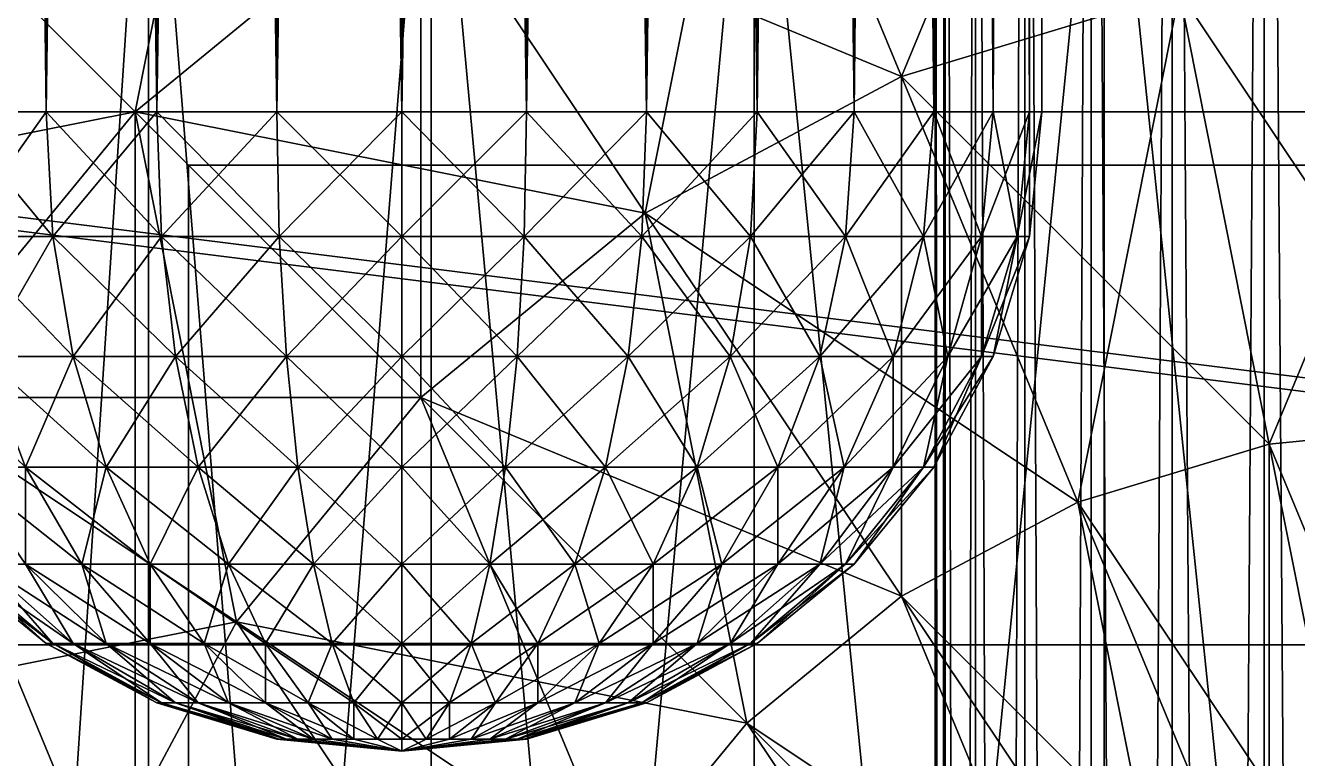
# Model space of a CAD drawing. Header units: millimetres. Extents: x -510 to 550, y -577 to 577.
# Drawn here: x -7.06 to 16.8, y 402.86 to 416.62 of the extents above; entities that cross this region are included whole.
import ezdxf

# ---------------------------------------------------------------- set-up
doc = ezdxf.new("R2010")
doc.units = ezdxf.units.MM
for name, color, linetype, true_color in [('arm_base_visual_0', 7, 'Continuous', 0xd6dee3), ('grasp_left_pad', 7, 'Continuous', 0x5c6b75), ('link1_visual_0', 7, 'Continuous', 0xd6dee3), ('link1_visual_1', 7, 'Continuous', 0xd6dee3), ('main_case_cover', 7, 'Continuous', 0xd6dee3), ('main_case_floor_front', 7, 'Continuous', 0xd6dee3), ('main_case_pedestal', 7, 'Continuous', 0xd6dee3), ('reference_link1_joint_cover', 7, 'Continuous', 0xd6dee3), ('structure_left_middle_axle', 7, 'Continuous', 0x5c6b75), ('structure_main_rail_bracket', 7, 'Continuous', 0x5c6b75)]:
    doc.layers.add(name, color=color, linetype=linetype, true_color=true_color)

msp = doc.modelspace()

# ---------------------------------------------------------------- linework, layer by layer
at = {"layer": 'arm_base_visual_0', "true_color": 0xd6dee3}
for points in [[(-14, 356, 180), (54, 424, 180), (54, 356, 180)], [(-14, 356, 180), (-14, 424, 180), (54, 424, 180)], [(-14, 356, 220), (54, 356, 220), (54, 424, 220)], [(-14, 356, 220), (54, 424, 220), (-14, 424, 220)]]:
    msp.add_3dface(points, dxfattribs=at)
at = {"layer": 'grasp_left_pad', "true_color": 0x5c6b75}
for points in [[(54.895, 405, 395.536), (-25.036, 405, 398.862), (-25.036, 415, 398.862)], [(54.895, 405, 395.536), (-25.036, 415, 398.862), (54.895, 415, 395.536)], [(-22.957, 415, 448.819), (54.895, 415, 395.536), (-25.036, 415, 398.862)], [(56.974, 405, 445.493), (-22.957, 415, 448.819), (-22.957, 405, 448.819)], [(56.974, 405, 445.493), (56.974, 415, 445.493), (-22.957, 415, 448.819)], [(-22.957, 415, 448.819), (56.974, 415, 445.493), (54.895, 415, 395.536)], [(56.974, 405, 445.493), (-22.957, 405, 448.819), (-25.036, 405, 398.862)], [(56.974, 405, 445.493), (-25.036, 405, 398.862), (54.895, 405, 395.536)]]:
    msp.add_3dface(points, dxfattribs=at)
at = {"layer": 'link1_visual_0', "true_color": 0xd6dee3}
for points in [[(-4, 366, 220), (44, 414, 220), (44, 366, 220)], [(-4, 366, 220), (-4, 414, 220), (44, 414, 220)], [(-4, 366, 340), (44, 366, 340), (44, 414, 340)], [(-4, 366, 340), (44, 414, 340), (-4, 414, 340)], [(44, 414, 220), (-4, 414, 220), (-4, 414, 340)], [(44, 414, 220), (-4, 414, 340), (44, 414, 340)], [(-4, 414, 220), (-4, 366, 220), (-4, 366, 340)], [(-4, 414, 220), (-4, 366, 340), (-4, 414, 340)]]:
    msp.add_3dface(points, dxfattribs=at)
at = {"layer": 'link1_visual_1', "true_color": 0xd6dee3}
for points in [[(13.103, 424.676, 375.355), (6.47, 422.664, 375.355), (9.37, 415.664, 381.573)], [(13.103, 424.676, 375.355), (9.37, 415.664, 381.573), (14.581, 417.245, 381.573)], [(-3.097, 424.567, 367.779), (-9.397, 419.397, 367.779), (-5, 415, 375.355)], [(-3.097, 424.567, 367.779), (-5, 415, 375.355), (0.358, 419.397, 375.355)], [(9.37, 415.664, 298.427), (0.358, 419.397, 304.645), (6.47, 422.664, 304.645)], [(6.47, 422.664, 375.355), (0.358, 419.397, 375.355), (4.567, 413.097, 381.573)], [(6.47, 422.664, 375.355), (4.567, 413.097, 381.573), (9.37, 415.664, 381.573)], [(14.581, 417.245, 298.427), (9.37, 415.664, 298.427), (6.47, 422.664, 304.645)], [(-5, 415, 304.645), (-14.567, 413.097, 312.221), (-9.397, 419.397, 312.221)], [(0.358, 419.397, 304.645), (-5, 415, 304.645), (-9.397, 419.397, 312.221)], [(-9.397, 419.397, 367.779), (-9.397, 409.642, 375.355), (-5, 415, 375.355)], [(4.567, 413.097, 298.427), (-5, 415, 304.645), (0.358, 419.397, 304.645)], [(0.358, 419.397, 375.355), (-5, 415, 375.355), (0.358, 409.642, 381.573)], [(9.37, 415.664, 298.427), (4.567, 413.097, 298.427), (0.358, 419.397, 304.645)], [(0.358, 419.397, 375.355), (0.358, 409.642, 381.573), (4.567, 413.097, 381.573)], [(20, 409.134, 293.806), (14.581, 417.245, 298.427), (20, 417.779, 298.427)], [(20, 417.779, 381.573), (14.581, 417.245, 381.573), (16.267, 408.767, 386.194)], [(20, 417.779, 381.573), (16.267, 408.767, 386.194), (20, 409.134, 386.194)], [(16.267, 408.767, 293.806), (9.37, 415.664, 298.427), (14.581, 417.245, 298.427)], [(14.581, 417.245, 381.573), (9.37, 415.664, 381.573), (12.678, 407.678, 386.194)], [(14.581, 417.245, 381.573), (12.678, 407.678, 386.194), (16.267, 408.767, 386.194)], [(20, 409.134, 293.806), (16.267, 408.767, 293.806), (14.581, 417.245, 298.427)], [(12.678, 407.678, 293.806), (4.567, 413.097, 298.427), (9.37, 415.664, 298.427)], [(9.37, 415.664, 381.573), (4.567, 413.097, 381.573), (9.37, 405.909, 386.194)], [(16.267, 408.767, 293.806), (12.678, 407.678, 293.806), (9.37, 415.664, 298.427)], [(9.37, 415.664, 381.573), (9.37, 405.909, 386.194), (12.678, 407.678, 386.194)], [(-5, 415, 304.645), (-9.397, 409.642, 304.645), (-14.567, 413.097, 312.221)], [(0.358, 409.642, 298.427), (-9.397, 409.642, 304.645), (-5, 415, 304.645)], [(-5, 415, 375.355), (-9.397, 409.642, 375.355), (-3.097, 405.433, 381.573)], [(4.567, 413.097, 298.427), (0.358, 409.642, 298.427), (-5, 415, 304.645)], [(-5, 415, 375.355), (-3.097, 405.433, 381.573), (0.358, 409.642, 381.573)], [(9.37, 405.909, 293.806), (0.358, 409.642, 298.427), (4.567, 413.097, 298.427)], [(4.567, 413.097, 381.573), (0.358, 409.642, 381.573), (6.47, 403.53, 386.194)], [(12.678, 407.678, 293.806), (9.37, 405.909, 293.806), (4.567, 413.097, 298.427)], [(4.567, 413.097, 381.573), (6.47, 403.53, 386.194), (9.37, 405.909, 386.194)], [(-3.097, 405.433, 298.427), (-12.664, 403.53, 304.645), (-9.397, 409.642, 304.645)], [(-9.397, 409.642, 375.355), (-12.664, 403.53, 375.355), (-5.664, 400.63, 381.573)], [(0.358, 409.642, 298.427), (-3.097, 405.433, 298.427), (-9.397, 409.642, 304.645)], [(-9.397, 409.642, 375.355), (-5.664, 400.63, 381.573), (-3.097, 405.433, 381.573)], [(6.47, 403.53, 293.806), (-3.097, 405.433, 298.427), (0.358, 409.642, 298.427)], [(0.358, 409.642, 381.573), (-3.097, 405.433, 381.573), (4.091, 400.63, 386.194)], [(9.37, 405.909, 293.806), (6.47, 403.53, 293.806), (0.358, 409.642, 298.427)], [(0.358, 409.642, 381.573), (4.091, 400.63, 386.194), (6.47, 403.53, 386.194)], [(20, 399.755, 290.961), (16.267, 408.767, 293.806), (20, 409.134, 293.806)], [(20, 409.134, 386.194), (16.267, 408.767, 386.194), (18.097, 399.567, 389.039)], [(18.097, 399.567, 290.961), (12.678, 407.678, 293.806), (16.267, 408.767, 293.806)], [(16.267, 408.767, 386.194), (12.678, 407.678, 386.194), (16.267, 399.012, 389.039)], [(20, 399.755, 290.961), (18.097, 399.567, 290.961), (16.267, 408.767, 293.806)], [(16.267, 408.767, 386.194), (16.267, 399.012, 389.039), (18.097, 399.567, 389.039)], [(16.267, 399.012, 290.961), (9.37, 405.909, 293.806), (12.678, 407.678, 293.806)], [(12.678, 407.678, 386.194), (9.37, 405.909, 386.194), (14.581, 398.111, 389.039)], [(18.097, 399.567, 290.961), (16.267, 399.012, 290.961), (12.678, 407.678, 293.806)], [(12.678, 407.678, 386.194), (14.581, 398.111, 389.039), (16.267, 399.012, 389.039)], [(14.581, 398.111, 290.961), (6.47, 403.53, 293.806), (9.37, 405.909, 293.806)], [(9.37, 405.909, 386.194), (6.47, 403.53, 386.194), (13.103, 396.897, 389.039)], [(16.267, 399.012, 290.961), (14.581, 398.111, 290.961), (9.37, 405.909, 293.806)], [(9.37, 405.909, 386.194), (13.103, 396.897, 389.039), (14.581, 398.111, 389.039)], [(-3.097, 405.433, 298.427), (-5.664, 400.63, 298.427), (-12.664, 403.53, 304.645)], [(4.091, 400.63, 293.806), (-5.664, 400.63, 298.427), (-3.097, 405.433, 298.427)], [(-3.097, 405.433, 381.573), (-5.664, 400.63, 381.573), (2.322, 397.322, 386.194)], [(6.47, 403.53, 293.806), (4.091, 400.63, 293.806), (-3.097, 405.433, 298.427)], [(-3.097, 405.433, 381.573), (2.322, 397.322, 386.194), (4.091, 400.63, 386.194)], [(-5.664, 400.63, 298.427), (-14.676, 396.897, 304.645), (-12.664, 403.53, 304.645)], [(-12.664, 403.53, 375.355), (-7.245, 395.419, 381.573), (-5.664, 400.63, 381.573)], [(13.103, 396.897, 290.961), (4.091, 400.63, 293.806), (6.47, 403.53, 293.806)], [(6.47, 403.53, 386.194), (4.091, 400.63, 386.194), (11.889, 395.419, 389.039)], [(14.581, 398.111, 290.961), (13.103, 396.897, 290.961), (6.47, 403.53, 293.806)], [(6.47, 403.53, 386.194), (11.889, 395.419, 389.039), (13.103, 396.897, 389.039)]]:
    msp.add_3dface(points, dxfattribs=at)
at = {"layer": 'main_case_cover', "true_color": 0xd6dee3}
for points in [[(-46, 327, 460), (326, 453, 460), (326, 327, 460)], [(-46, 327, 460), (-46, 453, 460), (326, 453, 460)], [(-46, 327, 466), (326, 327, 466), (326, 453, 466)], [(-46, 327, 466), (326, 453, 466), (-46, 453, 466)]]:
    msp.add_3dface(points, dxfattribs=at)
at = {"layer": 'main_case_floor_front', "true_color": 0xd6dee3}
for points in [[(-40, 327, 114), (320, 447, 114), (320, 327, 114)], [(-40, 327, 114), (-40, 447, 114), (320, 447, 114)], [(-40, 327, 120), (320, 327, 120), (320, 447, 120)], [(-40, 327, 120), (320, 447, 120), (-40, 447, 120)]]:
    msp.add_3dface(points, dxfattribs=at)
at = {"layer": 'main_case_pedestal', "true_color": 0xd6dee3}
for points in [[(-5, 365, 80), (45, 415, 80), (45, 365, 80)], [(-5, 365, 80), (-5, 415, 80), (45, 415, 80)], [(-5, 365, 180), (45, 365, 180), (45, 415, 180)], [(-5, 365, 180), (45, 415, 180), (-5, 415, 180)], [(45, 415, 80), (-5, 415, 80), (-5, 415, 180)], [(45, 415, 80), (-5, 415, 180), (45, 415, 180)], [(-5, 415, 80), (-5, 365, 80), (-5, 365, 180)], [(-5, 415, 80), (-5, 365, 180), (-5, 415, 180)]]:
    msp.add_3dface(points, dxfattribs=at)
at = {"layer": 'reference_link1_joint_cover', "true_color": 0xd6dee3}
for points in [[(-4.749, 423, 364.749), (-9.101, 423, 359.445), (-9.101, 357, 359.445)], [(-4.749, 423, 364.749), (-9.101, 357, 359.445), (-4.749, 357, 364.749)], [(-9.101, 423, 320.555), (-4.749, 423, 315.251), (-4.749, 357, 315.251)], [(-9.101, 423, 320.555), (-4.749, 357, 315.251), (-9.101, 357, 320.555)], [(0.555, 423, 369.101), (-4.749, 423, 364.749), (-4.749, 357, 364.749)], [(0.555, 423, 369.101), (-4.749, 357, 364.749), (0.555, 357, 369.101)], [(-4.749, 423, 315.251), (0.555, 423, 310.899), (0.555, 357, 310.899)], [(-4.749, 423, 315.251), (0.555, 357, 310.899), (-4.749, 357, 315.251)], [(6.606, 423, 372.336), (0.555, 423, 369.101), (0.555, 357, 369.101)], [(6.606, 423, 372.336), (0.555, 357, 369.101), (6.606, 357, 372.336)], [(0.555, 423, 310.899), (6.606, 423, 307.664), (6.606, 357, 307.664)], [(0.555, 423, 310.899), (6.606, 357, 307.664), (0.555, 357, 310.899)], [(13.172, 423, 374.327), (6.606, 423, 372.336), (6.606, 357, 372.336)], [(13.172, 423, 374.327), (6.606, 357, 372.336), (13.172, 357, 374.327)], [(6.606, 423, 307.664), (13.172, 423, 305.673), (13.172, 357, 305.673)], [(6.606, 423, 307.664), (13.172, 357, 305.673), (6.606, 357, 307.664)], [(20, 423, 375), (13.172, 423, 374.327), (13.172, 357, 374.327)], [(20, 423, 375), (13.172, 357, 374.327), (20, 357, 375)], [(13.172, 423, 305.673), (20, 423, 305), (20, 357, 305)], [(13.172, 423, 305.673), (20, 357, 305), (13.172, 357, 305.673)]]:
    msp.add_3dface(points, dxfattribs=at)
at = {"layer": 'structure_left_middle_axle', "true_color": 0x5c6b75}
for points in [[(-6.667, 565, -270.022), (-8.485, 565, -271.515), (-8.485, 415, -271.515)], [(-6.667, 565, -270.022), (-8.485, 415, -271.515), (-6.667, 415, -270.022)], [(-8.485, 565, -288.485), (-6.667, 565, -289.978), (-6.667, 415, -289.978)], [(-8.485, 565, -288.485), (-6.667, 415, -289.978), (-8.485, 415, -288.485)], [(-4.592, 565, -268.913), (-6.667, 565, -270.022), (-6.667, 415, -270.022)], [(-4.592, 565, -268.913), (-6.667, 415, -270.022), (-4.592, 415, -268.913)], [(-6.667, 565, -289.978), (-4.592, 565, -291.087), (-4.592, 415, -291.087)], [(-6.667, 565, -289.978), (-4.592, 415, -291.087), (-6.667, 415, -289.978)], [(-2.341, 565, -268.231), (-4.592, 565, -268.913), (-4.592, 415, -268.913)], [(-2.341, 565, -268.231), (-4.592, 415, -268.913), (-2.341, 415, -268.231)], [(-4.592, 565, -291.087), (-2.341, 565, -291.769), (-2.341, 415, -291.769)], [(-4.592, 565, -291.087), (-2.341, 415, -291.769), (-4.592, 415, -291.087)], [(0, 565, -268), (-2.341, 565, -268.231), (-2.341, 415, -268.231)], [(0, 565, -268), (-2.341, 415, -268.231), (0, 415, -268)], [(-2.341, 565, -291.769), (0, 565, -292), (0, 415, -292)], [(-2.341, 565, -291.769), (0, 415, -292), (-2.341, 415, -291.769)], [(2.341, 565, -268.231), (0, 565, -268), (0, 415, -268)], [(2.341, 565, -268.231), (0, 415, -268), (2.341, 415, -268.231)], [(0, 565, -292), (2.341, 565, -291.769), (2.341, 415, -291.769)], [(0, 565, -292), (2.341, 415, -291.769), (0, 415, -292)], [(4.592, 565, -268.913), (2.341, 565, -268.231), (2.341, 415, -268.231)], [(4.592, 565, -268.913), (2.341, 415, -268.231), (4.592, 415, -268.913)], [(2.341, 565, -291.769), (4.592, 565, -291.087), (4.592, 415, -291.087)], [(2.341, 565, -291.769), (4.592, 415, -291.087), (2.341, 415, -291.769)], [(6.667, 565, -270.022), (4.592, 565, -268.913), (4.592, 415, -268.913)], [(6.667, 565, -270.022), (4.592, 415, -268.913), (6.667, 415, -270.022)], [(4.592, 565, -291.087), (6.667, 565, -289.978), (6.667, 415, -289.978)], [(4.592, 565, -291.087), (6.667, 415, -289.978), (4.592, 415, -291.087)], [(8.485, 565, -271.515), (6.667, 565, -270.022), (6.667, 415, -270.022)], [(8.485, 565, -271.515), (6.667, 415, -270.022), (8.485, 415, -271.515)], [(6.667, 565, -289.978), (8.485, 565, -288.485), (8.485, 415, -288.485)], [(6.667, 565, -289.978), (8.485, 415, -288.485), (6.667, 415, -289.978)], [(9.978, 565, -273.333), (8.485, 565, -271.515), (8.485, 415, -271.515)], [(9.978, 565, -273.333), (8.485, 415, -271.515), (9.978, 415, -273.333)], [(8.485, 565, -288.485), (9.978, 565, -286.667), (9.978, 415, -286.667)], [(8.485, 565, -288.485), (9.978, 415, -286.667), (8.485, 415, -288.485)], [(11.087, 565, -275.408), (9.978, 565, -273.333), (9.978, 415, -273.333)], [(11.087, 565, -275.408), (9.978, 415, -273.333), (11.087, 415, -275.408)], [(9.978, 565, -286.667), (11.087, 565, -284.592), (11.087, 415, -284.592)], [(9.978, 565, -286.667), (11.087, 415, -284.592), (9.978, 415, -286.667)], [(11.769, 565, -277.659), (11.087, 565, -275.408), (11.087, 415, -275.408)], [(11.769, 565, -277.659), (11.087, 415, -275.408), (11.769, 415, -277.659)], [(11.087, 565, -284.592), (11.769, 565, -282.341), (11.769, 415, -282.341)], [(11.087, 565, -284.592), (11.769, 415, -282.341), (11.087, 415, -284.592)], [(12, 565, -280), (11.769, 565, -277.659), (11.769, 415, -277.659)], [(12, 565, -280), (11.769, 415, -277.659), (12, 415, -280)], [(11.769, 565, -282.341), (12, 565, -280), (12, 415, -280)], [(11.769, 565, -282.341), (12, 415, -280), (11.769, 415, -282.341)], [(-6.667, 415, -270.022), (-8.485, 415, -271.515), (-8.322, 412.659, -271.678)], [(-8.485, 415, -288.485), (-6.667, 415, -289.978), (-6.539, 412.659, -289.786)], [(-8.485, 415, -288.485), (-6.539, 412.659, -289.786), (-8.322, 412.659, -288.322)], [(-6.667, 415, -270.022), (-8.322, 412.659, -271.678), (-6.539, 412.659, -270.214)], [(-4.592, 415, -268.913), (-6.667, 415, -270.022), (-6.539, 412.659, -270.214)], [(-6.667, 415, -289.978), (-4.592, 415, -291.087), (-4.504, 412.659, -290.874)], [(-6.667, 415, -289.978), (-4.504, 412.659, -290.874), (-6.539, 412.659, -289.786)], [(-4.592, 415, -268.913), (-6.539, 412.659, -270.214), (-4.504, 412.659, -269.126)], [(-2.341, 415, -268.231), (-4.592, 415, -268.913), (-4.504, 412.659, -269.126)], [(-4.592, 415, -291.087), (-2.341, 415, -291.769), (-2.296, 412.659, -291.543)], [(-4.592, 415, -291.087), (-2.296, 412.659, -291.543), (-4.504, 412.659, -290.874)], [(-2.341, 415, -268.231), (-4.504, 412.659, -269.126), (-2.296, 412.659, -268.457)], [(0, 415, -268), (-2.341, 415, -268.231), (-2.296, 412.659, -268.457)], [(-2.341, 415, -291.769), (0, 415, -292), (0, 412.659, -291.769)], [(-2.341, 415, -291.769), (0, 412.659, -291.769), (-2.296, 412.659, -291.543)], [(0, 415, -268), (-2.296, 412.659, -268.457), (0, 412.659, -268.231)], [(2.341, 415, -268.231), (0, 415, -268), (0, 412.659, -268.231)], [(2.341, 415, -268.231), (0, 412.659, -268.231), (2.296, 412.659, -268.457)], [(0, 415, -292), (2.341, 415, -291.769), (2.296, 412.659, -291.543)], [(0, 415, -292), (2.296, 412.659, -291.543), (0, 412.659, -291.769)], [(4.592, 415, -268.913), (2.341, 415, -268.231), (2.296, 412.659, -268.457)], [(4.592, 415, -268.913), (2.296, 412.659, -268.457), (4.504, 412.659, -269.126)], [(2.341, 415, -291.769), (4.504, 412.659, -290.874), (2.296, 412.659, -291.543)], [(2.341, 415, -291.769), (4.592, 415, -291.087), (4.504, 412.659, -290.874)], [(6.667, 415, -270.022), (4.592, 415, -268.913), (4.504, 412.659, -269.126)], [(6.667, 415, -270.022), (4.504, 412.659, -269.126), (6.539, 412.659, -270.214)], [(4.592, 415, -291.087), (6.539, 412.659, -289.786), (4.504, 412.659, -290.874)], [(4.592, 415, -291.087), (6.667, 415, -289.978), (6.539, 412.659, -289.786)], [(8.485, 415, -271.515), (6.667, 415, -270.022), (6.539, 412.659, -270.214)], [(8.485, 415, -271.515), (6.539, 412.659, -270.214), (8.322, 412.659, -271.678)], [(6.667, 415, -289.978), (8.322, 412.659, -288.322), (6.539, 412.659, -289.786)], [(6.667, 415, -289.978), (8.485, 415, -288.485), (8.322, 412.659, -288.322)], [(9.978, 415, -273.333), (8.485, 415, -271.515), (8.322, 412.659, -271.678)], [(9.978, 415, -273.333), (8.322, 412.659, -271.678), (9.786, 412.659, -273.461)], [(8.485, 415, -288.485), (9.786, 412.659, -286.539), (8.322, 412.659, -288.322)], [(8.485, 415, -288.485), (9.978, 415, -286.667), (9.786, 412.659, -286.539)], [(11.087, 415, -275.408), (9.978, 415, -273.333), (9.786, 412.659, -273.461)], [(11.087, 415, -275.408), (9.786, 412.659, -273.461), (10.874, 412.659, -275.496)], [(9.978, 415, -286.667), (10.874, 412.659, -284.504), (9.786, 412.659, -286.539)], [(9.978, 415, -286.667), (11.087, 415, -284.592), (10.874, 412.659, -284.504)], [(11.769, 415, -277.659), (11.087, 415, -275.408), (10.874, 412.659, -275.496)], [(11.769, 415, -277.659), (10.874, 412.659, -275.496), (11.543, 412.659, -277.704)], [(11.087, 415, -284.592), (11.543, 412.659, -282.296), (10.874, 412.659, -284.504)], [(11.087, 415, -284.592), (11.769, 415, -282.341), (11.543, 412.659, -282.296)], [(12, 415, -280), (11.769, 415, -277.659), (11.543, 412.659, -277.704)], [(12, 415, -280), (11.543, 412.659, -277.704), (11.769, 412.659, -280)], [(11.769, 415, -282.341), (11.769, 412.659, -280), (11.543, 412.659, -282.296)], [(11.769, 415, -282.341), (12, 415, -280), (11.769, 412.659, -280)], [(-6.539, 412.659, -270.214), (-8.322, 412.659, -271.678), (-7.839, 410.408, -272.161)], [(-8.322, 412.659, -288.322), (-6.539, 412.659, -289.786), (-6.159, 410.408, -289.218)], [(-8.322, 412.659, -288.322), (-6.159, 410.408, -289.218), (-7.839, 410.408, -287.839)], [(-6.539, 412.659, -270.214), (-7.839, 410.408, -272.161), (-6.159, 410.408, -270.782)], [(-4.504, 412.659, -269.126), (-6.539, 412.659, -270.214), (-6.159, 410.408, -270.782)], [(-6.539, 412.659, -289.786), (-4.504, 412.659, -290.874), (-4.243, 410.408, -290.243)], [(-6.539, 412.659, -289.786), (-4.243, 410.408, -290.243), (-6.159, 410.408, -289.218)], [(-4.504, 412.659, -269.126), (-6.159, 410.408, -270.782), (-4.243, 410.408, -269.757)], [(-2.296, 412.659, -268.457), (-4.504, 412.659, -269.126), (-4.243, 410.408, -269.757)], [(-4.504, 412.659, -290.874), (-2.296, 412.659, -291.543), (-2.163, 410.408, -290.874)], [(-4.504, 412.659, -290.874), (-2.163, 410.408, -290.874), (-4.243, 410.408, -290.243)], [(-2.296, 412.659, -268.457), (-4.243, 410.408, -269.757), (-2.163, 410.408, -269.126)], [(0, 412.659, -268.231), (-2.296, 412.659, -268.457), (-2.163, 410.408, -269.126)], [(-2.296, 412.659, -291.543), (0, 412.659, -291.769), (0, 410.408, -291.087)], [(-2.296, 412.659, -291.543), (0, 410.408, -291.087), (-2.163, 410.408, -290.874)], [(0, 412.659, -268.231), (-2.163, 410.408, -269.126), (0, 410.408, -268.913)], [(2.296, 412.659, -268.457), (0, 412.659, -268.231), (0, 410.408, -268.913)], [(2.296, 412.659, -268.457), (0, 410.408, -268.913), (2.163, 410.408, -269.126)], [(0, 412.659, -291.769), (2.296, 412.659, -291.543), (2.163, 410.408, -290.874)], [(0, 412.659, -291.769), (2.163, 410.408, -290.874), (0, 410.408, -291.087)], [(4.504, 412.659, -269.126), (2.296, 412.659, -268.457), (2.163, 410.408, -269.126)], [(4.504, 412.659, -269.126), (2.163, 410.408, -269.126), (4.243, 410.408, -269.757)], [(2.296, 412.659, -291.543), (4.243, 410.408, -290.243), (2.163, 410.408, -290.874)], [(2.296, 412.659, -291.543), (4.504, 412.659, -290.874), (4.243, 410.408, -290.243)], [(6.539, 412.659, -270.214), (4.504, 412.659, -269.126), (4.243, 410.408, -269.757)], [(6.539, 412.659, -270.214), (4.243, 410.408, -269.757), (6.159, 410.408, -270.782)], [(4.504, 412.659, -290.874), (6.159, 410.408, -289.218), (4.243, 410.408, -290.243)], [(4.504, 412.659, -290.874), (6.539, 412.659, -289.786), (6.159, 410.408, -289.218)], [(8.322, 412.659, -271.678), (6.539, 412.659, -270.214), (6.159, 410.408, -270.782)], [(8.322, 412.659, -271.678), (6.159, 410.408, -270.782), (7.839, 410.408, -272.161)], [(6.539, 412.659, -289.786), (7.839, 410.408, -287.839), (6.159, 410.408, -289.218)], [(6.539, 412.659, -289.786), (8.322, 412.659, -288.322), (7.839, 410.408, -287.839)], [(9.786, 412.659, -273.461), (8.322, 412.659, -271.678), (7.839, 410.408, -272.161)], [(9.786, 412.659, -273.461), (7.839, 410.408, -272.161), (9.218, 410.408, -273.841)], [(8.322, 412.659, -288.322), (9.218, 410.408, -286.159), (7.839, 410.408, -287.839)], [(8.322, 412.659, -288.322), (9.786, 412.659, -286.539), (9.218, 410.408, -286.159)], [(10.874, 412.659, -275.496), (9.786, 412.659, -273.461), (9.218, 410.408, -273.841)], [(10.874, 412.659, -275.496), (9.218, 410.408, -273.841), (10.243, 410.408, -275.757)], [(9.786, 412.659, -286.539), (10.243, 410.408, -284.243), (9.218, 410.408, -286.159)], [(9.786, 412.659, -286.539), (10.874, 412.659, -284.504), (10.243, 410.408, -284.243)], [(11.543, 412.659, -277.704), (10.874, 412.659, -275.496), (10.243, 410.408, -275.757)], [(11.543, 412.659, -277.704), (10.243, 410.408, -275.757), (10.874, 410.408, -277.837)], [(10.874, 412.659, -284.504), (10.874, 410.408, -282.163), (10.243, 410.408, -284.243)], [(11.769, 412.659, -280), (11.543, 412.659, -277.704), (10.874, 410.408, -277.837)], [(11.769, 412.659, -280), (10.874, 410.408, -277.837), (11.087, 410.408, -280)], [(10.874, 412.659, -284.504), (11.543, 412.659, -282.296), (10.874, 410.408, -282.163)], [(11.543, 412.659, -282.296), (11.087, 410.408, -280), (10.874, 410.408, -282.163)], [(11.543, 412.659, -282.296), (11.769, 412.659, -280), (11.087, 410.408, -280)], [(-9.218, 410.408, -286.159), (-7.839, 410.408, -287.839), (-7.055, 408.333, -287.055)], [(-9.218, 410.408, -286.159), (-7.055, 408.333, -287.055), (-8.296, 408.333, -285.543)], [(-7.839, 410.408, -272.161), (-8.296, 408.333, -274.457), (-7.055, 408.333, -272.945)], [(-6.159, 410.408, -270.782), (-7.839, 410.408, -272.161), (-7.055, 408.333, -272.945)], [(-7.839, 410.408, -287.839), (-6.159, 410.408, -289.218), (-5.543, 408.333, -288.296)], [(-7.839, 410.408, -287.839), (-5.543, 408.333, -288.296), (-7.055, 408.333, -287.055)], [(-6.159, 410.408, -270.782), (-7.055, 408.333, -272.945), (-5.543, 408.333, -271.704)], [(-4.243, 410.408, -269.757), (-6.159, 410.408, -270.782), (-5.543, 408.333, -271.704)], [(-6.159, 410.408, -289.218), (-4.243, 410.408, -290.243), (-3.818, 408.333, -289.218)], [(-6.159, 410.408, -289.218), (-3.818, 408.333, -289.218), (-5.543, 408.333, -288.296)], [(-4.243, 410.408, -269.757), (-5.543, 408.333, -271.704), (-3.818, 408.333, -270.782)], [(-2.163, 410.408, -269.126), (-4.243, 410.408, -269.757), (-3.818, 408.333, -270.782)], [(-4.243, 410.408, -290.243), (-2.163, 410.408, -290.874), (-1.947, 408.333, -289.786)], [(-4.243, 410.408, -290.243), (-1.947, 408.333, -289.786), (-3.818, 408.333, -289.218)], [(-2.163, 410.408, -269.126), (-3.818, 408.333, -270.782), (-1.947, 408.333, -270.214)], [(0, 410.408, -268.913), (-2.163, 410.408, -269.126), (-1.947, 408.333, -270.214)], [(-2.163, 410.408, -290.874), (0, 410.408, -291.087), (0, 408.333, -289.978)], [(-2.163, 410.408, -290.874), (0, 408.333, -289.978), (-1.947, 408.333, -289.786)], [(0, 410.408, -268.913), (-1.947, 408.333, -270.214), (0, 408.333, -270.022)], [(2.163, 410.408, -269.126), (0, 410.408, -268.913), (0, 408.333, -270.022)], [(2.163, 410.408, -269.126), (0, 408.333, -270.022), (1.947, 408.333, -270.214)], [(0, 410.408, -291.087), (2.163, 410.408, -290.874), (1.947, 408.333, -289.786)], [(0, 410.408, -291.087), (1.947, 408.333, -289.786), (0, 408.333, -289.978)], [(4.243, 410.408, -269.757), (2.163, 410.408, -269.126), (1.947, 408.333, -270.214)], [(4.243, 410.408, -269.757), (1.947, 408.333, -270.214), (3.818, 408.333, -270.782)], [(2.163, 410.408, -290.874), (3.818, 408.333, -289.218), (1.947, 408.333, -289.786)], [(2.163, 410.408, -290.874), (4.243, 410.408, -290.243), (3.818, 408.333, -289.218)], [(6.159, 410.408, -270.782), (4.243, 410.408, -269.757), (3.818, 408.333, -270.782)], [(6.159, 410.408, -270.782), (3.818, 408.333, -270.782), (5.543, 408.333, -271.704)], [(4.243, 410.408, -290.243), (5.543, 408.333, -288.296), (3.818, 408.333, -289.218)], [(4.243, 410.408, -290.243), (6.159, 410.408, -289.218), (5.543, 408.333, -288.296)], [(7.839, 410.408, -272.161), (6.159, 410.408, -270.782), (5.543, 408.333, -271.704)], [(7.839, 410.408, -272.161), (5.543, 408.333, -271.704), (7.055, 408.333, -272.945)], [(6.159, 410.408, -289.218), (7.055, 408.333, -287.055), (5.543, 408.333, -288.296)], [(6.159, 410.408, -289.218), (7.839, 410.408, -287.839), (7.055, 408.333, -287.055)], [(9.218, 410.408, -273.841), (7.839, 410.408, -272.161), (7.055, 408.333, -272.945)], [(9.218, 410.408, -273.841), (7.055, 408.333, -272.945), (8.296, 408.333, -274.457)], [(7.839, 410.408, -287.839), (8.296, 408.333, -285.543), (7.055, 408.333, -287.055)], [(7.839, 410.408, -287.839), (9.218, 410.408, -286.159), (8.296, 408.333, -285.543)], [(10.243, 410.408, -275.757), (9.218, 410.408, -273.841), (8.296, 408.333, -274.457)], [(10.243, 410.408, -275.757), (8.296, 408.333, -274.457), (9.218, 408.333, -276.182)], [(9.218, 410.408, -286.159), (9.218, 408.333, -283.818), (8.296, 408.333, -285.543)], [(10.874, 410.408, -277.837), (10.243, 410.408, -275.757), (9.218, 408.333, -276.182)], [(10.874, 410.408, -277.837), (9.218, 408.333, -276.182), (9.786, 408.333, -278.053)], [(9.218, 410.408, -286.159), (10.243, 410.408, -284.243), (9.218, 408.333, -283.818)], [(10.243, 410.408, -284.243), (9.786, 408.333, -281.947), (9.218, 408.333, -283.818)], [(11.087, 410.408, -280), (10.874, 410.408, -277.837), (9.786, 408.333, -278.053)], [(11.087, 410.408, -280), (9.786, 408.333, -278.053), (9.978, 408.333, -280)], [(10.243, 410.408, -284.243), (10.874, 410.408, -282.163), (9.786, 408.333, -281.947)], [(10.874, 410.408, -282.163), (9.978, 408.333, -280), (9.786, 408.333, -281.947)], [(10.874, 410.408, -282.163), (11.087, 410.408, -280), (9.978, 408.333, -280)], [(-7.055, 408.333, -272.945), (-8.296, 408.333, -274.457), (-7.055, 406.515, -275.286)], [(-8.296, 408.333, -274.457), (-7.839, 406.515, -276.753), (-7.055, 406.515, -275.286)], [(-8.296, 408.333, -285.543), (-7.055, 408.333, -287.055), (-6, 406.515, -286)], [(-8.296, 408.333, -285.543), (-6, 406.515, -286), (-7.055, 406.515, -284.714)], [(-5.543, 408.333, -271.704), (-7.055, 408.333, -272.945), (-6, 406.515, -274)], [(-7.055, 408.333, -272.945), (-7.055, 406.515, -275.286), (-6, 406.515, -274)], [(-7.055, 408.333, -287.055), (-5.543, 408.333, -288.296), (-4.714, 406.515, -287.055)], [(-7.055, 408.333, -287.055), (-4.714, 406.515, -287.055), (-6, 406.515, -286)], [(-5.543, 408.333, -271.704), (-6, 406.515, -274), (-4.714, 406.515, -272.945)], [(-3.818, 408.333, -270.782), (-5.543, 408.333, -271.704), (-4.714, 406.515, -272.945)], [(-5.543, 408.333, -288.296), (-3.818, 408.333, -289.218), (-3.247, 406.515, -287.839)], [(-5.543, 408.333, -288.296), (-3.247, 406.515, -287.839), (-4.714, 406.515, -287.055)], [(-3.818, 408.333, -270.782), (-4.714, 406.515, -272.945), (-3.247, 406.515, -272.161)], [(-1.947, 408.333, -270.214), (-3.818, 408.333, -270.782), (-3.247, 406.515, -272.161)], [(-3.818, 408.333, -289.218), (-1.947, 408.333, -289.786), (-1.655, 406.515, -288.322)], [(-3.818, 408.333, -289.218), (-1.655, 406.515, -288.322), (-3.247, 406.515, -287.839)], [(-1.947, 408.333, -270.214), (-3.247, 406.515, -272.161), (-1.655, 406.515, -271.678)], [(0, 408.333, -270.022), (-1.947, 408.333, -270.214), (-1.655, 406.515, -271.678)], [(-1.947, 408.333, -289.786), (0, 408.333, -289.978), (0, 406.515, -288.485)], [(-1.947, 408.333, -289.786), (0, 406.515, -288.485), (-1.655, 406.515, -288.322)], [(0, 408.333, -270.022), (-1.655, 406.515, -271.678), (0, 406.515, -271.515)], [(1.947, 408.333, -270.214), (0, 408.333, -270.022), (0, 406.515, -271.515)], [(1.947, 408.333, -270.214), (0, 406.515, -271.515), (1.655, 406.515, -271.678)], [(0, 408.333, -289.978), (1.947, 408.333, -289.786), (1.655, 406.515, -288.322)], [(0, 408.333, -289.978), (1.655, 406.515, -288.322), (0, 406.515, -288.485)], [(3.818, 408.333, -270.782), (1.947, 408.333, -270.214), (1.655, 406.515, -271.678)], [(3.818, 408.333, -270.782), (1.655, 406.515, -271.678), (3.247, 406.515, -272.161)], [(1.947, 408.333, -289.786), (3.247, 406.515, -287.839), (1.655, 406.515, -288.322)], [(1.947, 408.333, -289.786), (3.818, 408.333, -289.218), (3.247, 406.515, -287.839)], [(5.543, 408.333, -271.704), (3.818, 408.333, -270.782), (3.247, 406.515, -272.161)], [(5.543, 408.333, -271.704), (3.247, 406.515, -272.161), (4.714, 406.515, -272.945)], [(3.818, 408.333, -289.218), (4.714, 406.515, -287.055), (3.247, 406.515, -287.839)], [(3.818, 408.333, -289.218), (5.543, 408.333, -288.296), (4.714, 406.515, -287.055)], [(7.055, 408.333, -272.945), (5.543, 408.333, -271.704), (4.714, 406.515, -272.945)], [(7.055, 408.333, -272.945), (4.714, 406.515, -272.945), (6, 406.515, -274)], [(5.543, 408.333, -288.296), (6, 406.515, -286), (4.714, 406.515, -287.055)], [(5.543, 408.333, -288.296), (7.055, 408.333, -287.055), (6, 406.515, -286)], [(8.296, 408.333, -274.457), (7.055, 408.333, -272.945), (6, 406.515, -274)], [(8.296, 408.333, -274.457), (6, 406.515, -274), (7.055, 406.515, -275.286)], [(7.055, 408.333, -287.055), (7.055, 406.515, -284.714), (6, 406.515, -286)], [(9.218, 408.333, -276.182), (8.296, 408.333, -274.457), (7.055, 406.515, -275.286)], [(9.218, 408.333, -276.182), (7.055, 406.515, -275.286), (7.839, 406.515, -276.753)], [(7.055, 408.333, -287.055), (8.296, 408.333, -285.543), (7.055, 406.515, -284.714)], [(8.296, 408.333, -285.543), (7.839, 406.515, -283.247), (7.055, 406.515, -284.714)], [(9.786, 408.333, -278.053), (9.218, 408.333, -276.182), (7.839, 406.515, -276.753)], [(9.786, 408.333, -278.053), (7.839, 406.515, -276.753), (8.322, 406.515, -278.345)], [(8.296, 408.333, -285.543), (9.218, 408.333, -283.818), (7.839, 406.515, -283.247)], [(9.218, 408.333, -283.818), (8.322, 406.515, -281.655), (7.839, 406.515, -283.247)], [(9.978, 408.333, -280), (9.786, 408.333, -278.053), (8.322, 406.515, -278.345)], [(9.978, 408.333, -280), (8.322, 406.515, -278.345), (8.485, 406.515, -280)], [(9.218, 408.333, -283.818), (9.786, 408.333, -281.947), (8.322, 406.515, -281.655)], [(9.786, 408.333, -281.947), (8.485, 406.515, -280), (8.322, 406.515, -281.655)], [(9.786, 408.333, -281.947), (9.978, 408.333, -280), (8.485, 406.515, -280)], [(-8.322, 406.515, -278.345), (-8.485, 406.515, -280), (-6.667, 405.022, -280)], [(-8.485, 406.515, -280), (-8.322, 406.515, -281.655), (-6.539, 405.022, -281.301)], [(-8.485, 406.515, -280), (-6.539, 405.022, -281.301), (-6.667, 405.022, -280)], [(-7.839, 406.515, -276.753), (-8.322, 406.515, -278.345), (-6.539, 405.022, -278.699)], [(-8.322, 406.515, -278.345), (-6.667, 405.022, -280), (-6.539, 405.022, -278.699)], [(-8.322, 406.515, -281.655), (-7.839, 406.515, -283.247), (-6.159, 405.022, -282.551)], [(-8.322, 406.515, -281.655), (-6.159, 405.022, -282.551), (-6.539, 405.022, -281.301)], [(-7.055, 406.515, -275.286), (-7.839, 406.515, -276.753), (-6.159, 405.022, -277.449)], [(-7.839, 406.515, -276.753), (-6.539, 405.022, -278.699), (-6.159, 405.022, -277.449)], [(-7.839, 406.515, -283.247), (-7.055, 406.515, -284.714), (-5.543, 405.022, -283.704)], [(-7.839, 406.515, -283.247), (-5.543, 405.022, -283.704), (-6.159, 405.022, -282.551)], [(-6, 406.515, -274), (-7.055, 406.515, -275.286), (-5.543, 405.022, -276.296)], [(-7.055, 406.515, -275.286), (-6.159, 405.022, -277.449), (-5.543, 405.022, -276.296)], [(-7.055, 406.515, -284.714), (-6, 406.515, -286), (-4.714, 405.022, -284.714)], [(-7.055, 406.515, -284.714), (-4.714, 405.022, -284.714), (-5.543, 405.022, -283.704)], [(-4.714, 406.515, -272.945), (-6, 406.515, -274), (-4.714, 405.022, -275.286)], [(-6, 406.515, -274), (-5.543, 405.022, -276.296), (-4.714, 405.022, -275.286)], [(-6, 406.515, -286), (-4.714, 406.515, -287.055), (-3.704, 405.022, -285.543)], [(-6, 406.515, -286), (-3.704, 405.022, -285.543), (-4.714, 405.022, -284.714)], [(-3.247, 406.515, -272.161), (-4.714, 406.515, -272.945), (-3.704, 405.022, -274.457)], [(-4.714, 406.515, -272.945), (-4.714, 405.022, -275.286), (-3.704, 405.022, -274.457)], [(-4.714, 406.515, -287.055), (-3.247, 406.515, -287.839), (-2.551, 405.022, -286.159)], [(-4.714, 406.515, -287.055), (-2.551, 405.022, -286.159), (-3.704, 405.022, -285.543)], [(-3.247, 406.515, -272.161), (-3.704, 405.022, -274.457), (-2.551, 405.022, -273.841)], [(-1.655, 406.515, -271.678), (-3.247, 406.515, -272.161), (-2.551, 405.022, -273.841)], [(-3.247, 406.515, -287.839), (-1.655, 406.515, -288.322), (-1.301, 405.022, -286.539)], [(-3.247, 406.515, -287.839), (-1.301, 405.022, -286.539), (-2.551, 405.022, -286.159)], [(-1.655, 406.515, -271.678), (-2.551, 405.022, -273.841), (-1.301, 405.022, -273.461)], [(0, 406.515, -271.515), (-1.655, 406.515, -271.678), (-1.301, 405.022, -273.461)], [(-1.655, 406.515, -288.322), (0, 406.515, -288.485), (0, 405.022, -286.667)], [(-1.655, 406.515, -288.322), (0, 405.022, -286.667), (-1.301, 405.022, -286.539)], [(0, 406.515, -271.515), (-1.301, 405.022, -273.461), (0, 405.022, -273.333)], [(1.655, 406.515, -271.678), (0, 406.515, -271.515), (0, 405.022, -273.333)], [(1.655, 406.515, -271.678), (0, 405.022, -273.333), (1.301, 405.022, -273.461)], [(0, 406.515, -288.485), (1.655, 406.515, -288.322), (1.301, 405.022, -286.539)], [(0, 406.515, -288.485), (1.301, 405.022, -286.539), (0, 405.022, -286.667)], [(3.247, 406.515, -272.161), (1.655, 406.515, -271.678), (1.301, 405.022, -273.461)], [(3.247, 406.515, -272.161), (1.301, 405.022, -273.461), (2.551, 405.022, -273.841)], [(1.655, 406.515, -288.322), (2.551, 405.022, -286.159), (1.301, 405.022, -286.539)], [(1.655, 406.515, -288.322), (3.247, 406.515, -287.839), (2.551, 405.022, -286.159)], [(4.714, 406.515, -272.945), (3.247, 406.515, -272.161), (2.551, 405.022, -273.841)], [(4.714, 406.515, -272.945), (2.551, 405.022, -273.841), (3.704, 405.022, -274.457)], [(3.247, 406.515, -287.839), (3.704, 405.022, -285.543), (2.551, 405.022, -286.159)], [(3.247, 406.515, -287.839), (4.714, 406.515, -287.055), (3.704, 405.022, -285.543)], [(6, 406.515, -274), (4.714, 406.515, -272.945), (3.704, 405.022, -274.457)], [(6, 406.515, -274), (3.704, 405.022, -274.457), (4.714, 405.022, -275.286)], [(4.714, 406.515, -287.055), (4.714, 405.022, -284.714), (3.704, 405.022, -285.543)], [(7.055, 406.515, -275.286), (6, 406.515, -274), (4.714, 405.022, -275.286)], [(7.055, 406.515, -275.286), (4.714, 405.022, -275.286), (5.543, 405.022, -276.296)], [(4.714, 406.515, -287.055), (6, 406.515, -286), (4.714, 405.022, -284.714)], [(6, 406.515, -286), (5.543, 405.022, -283.704), (4.714, 405.022, -284.714)], [(7.839, 406.515, -276.753), (7.055, 406.515, -275.286), (5.543, 405.022, -276.296)], [(7.839, 406.515, -276.753), (5.543, 405.022, -276.296), (6.159, 405.022, -277.449)], [(6, 406.515, -286), (7.055, 406.515, -284.714), (5.543, 405.022, -283.704)], [(7.055, 406.515, -284.714), (6.159, 405.022, -282.551), (5.543, 405.022, -283.704)], [(8.322, 406.515, -278.345), (7.839, 406.515, -276.753), (6.159, 405.022, -277.449)], [(8.322, 406.515, -278.345), (6.159, 405.022, -277.449), (6.539, 405.022, -278.699)], [(7.055, 406.515, -284.714), (7.839, 406.515, -283.247), (6.159, 405.022, -282.551)], [(7.839, 406.515, -283.247), (6.539, 405.022, -281.301), (6.159, 405.022, -282.551)], [(8.485, 406.515, -280), (8.322, 406.515, -278.345), (6.539, 405.022, -278.699)], [(8.485, 406.515, -280), (6.539, 405.022, -278.699), (6.667, 405.022, -280)], [(7.839, 406.515, -283.247), (8.322, 406.515, -281.655), (6.539, 405.022, -281.301)], [(8.322, 406.515, -281.655), (6.667, 405.022, -280), (6.539, 405.022, -281.301)], [(8.322, 406.515, -281.655), (8.485, 406.515, -280), (6.667, 405.022, -280)], [(-6.539, 405.022, -278.699), (-6.667, 405.022, -280), (-4.592, 403.913, -280)], [(-6.667, 405.022, -280), (-6.539, 405.022, -281.301), (-4.504, 403.913, -280.896)], [(-6.667, 405.022, -280), (-4.504, 403.913, -280.896), (-4.592, 403.913, -280)], [(-6.159, 405.022, -277.449), (-6.539, 405.022, -278.699), (-4.504, 403.913, -279.104)], [(-6.539, 405.022, -278.699), (-4.592, 403.913, -280), (-4.504, 403.913, -279.104)], [(-6.539, 405.022, -281.301), (-6.159, 405.022, -282.551), (-4.243, 403.913, -281.757)], [(-6.539, 405.022, -281.301), (-4.243, 403.913, -281.757), (-4.504, 403.913, -280.896)], [(-5.543, 405.022, -276.296), (-6.159, 405.022, -277.449), (-4.243, 403.913, -278.243)], [(-6.159, 405.022, -277.449), (-4.504, 403.913, -279.104), (-4.243, 403.913, -278.243)], [(-6.159, 405.022, -282.551), (-5.543, 405.022, -283.704), (-3.818, 403.913, -282.551)], [(-6.159, 405.022, -282.551), (-3.818, 403.913, -282.551), (-4.243, 403.913, -281.757)], [(-4.714, 405.022, -275.286), (-5.543, 405.022, -276.296), (-3.818, 403.913, -277.449)], [(-5.543, 405.022, -276.296), (-4.243, 403.913, -278.243), (-3.818, 403.913, -277.449)], [(-5.543, 405.022, -283.704), (-4.714, 405.022, -284.714), (-3.247, 403.913, -283.247)], [(-5.543, 405.022, -283.704), (-3.247, 403.913, -283.247), (-3.818, 403.913, -282.551)], [(-3.704, 405.022, -274.457), (-4.714, 405.022, -275.286), (-3.247, 403.913, -276.753)], [(-4.714, 405.022, -275.286), (-3.818, 403.913, -277.449), (-3.247, 403.913, -276.753)], [(-4.714, 405.022, -284.714), (-3.704, 405.022, -285.543), (-2.551, 403.913, -283.818)], [(-4.714, 405.022, -284.714), (-2.551, 403.913, -283.818), (-3.247, 403.913, -283.247)], [(-2.551, 405.022, -273.841), (-3.704, 405.022, -274.457), (-2.551, 403.913, -276.182)], [(-3.704, 405.022, -274.457), (-3.247, 403.913, -276.753), (-2.551, 403.913, -276.182)], [(-3.704, 405.022, -285.543), (-2.551, 405.022, -286.159), (-1.757, 403.913, -284.243)], [(-3.704, 405.022, -285.543), (-1.757, 403.913, -284.243), (-2.551, 403.913, -283.818)], [(-1.301, 405.022, -273.461), (-2.551, 405.022, -273.841), (-1.757, 403.913, -275.757)], [(-2.551, 405.022, -273.841), (-2.551, 403.913, -276.182), (-1.757, 403.913, -275.757)], [(-2.551, 405.022, -286.159), (-1.301, 405.022, -286.539), (-0.896, 403.913, -284.504)], [(-2.551, 405.022, -286.159), (-0.896, 403.913, -284.504), (-1.757, 403.913, -284.243)], [(-1.301, 405.022, -273.461), (-1.757, 403.913, -275.757), (-0.896, 403.913, -275.496)], [(0, 405.022, -273.333), (-1.301, 405.022, -273.461), (-0.896, 403.913, -275.496)], [(-1.301, 405.022, -286.539), (0, 405.022, -286.667), (0, 403.913, -284.592)], [(-1.301, 405.022, -286.539), (0, 403.913, -284.592), (-0.896, 403.913, -284.504)], [(0, 405.022, -273.333), (-0.896, 403.913, -275.496), (0, 403.913, -275.408)], [(1.301, 405.022, -273.461), (0, 405.022, -273.333), (0, 403.913, -275.408)], [(1.301, 405.022, -273.461), (0, 403.913, -275.408), (0.896, 403.913, -275.496)], [(0, 405.022, -286.667), (1.301, 405.022, -286.539), (0.896, 403.913, -284.504)], [(0, 405.022, -286.667), (0.896, 403.913, -284.504), (0, 403.913, -284.592)], [(2.551, 405.022, -273.841), (1.301, 405.022, -273.461), (0.896, 403.913, -275.496)], [(2.551, 405.022, -273.841), (0.896, 403.913, -275.496), (1.757, 403.913, -275.757)], [(1.301, 405.022, -286.539), (1.757, 403.913, -284.243), (0.896, 403.913, -284.504)], [(1.301, 405.022, -286.539), (2.551, 405.022, -286.159), (1.757, 403.913, -284.243)], [(3.704, 405.022, -274.457), (2.551, 405.022, -273.841), (1.757, 403.913, -275.757)], [(3.704, 405.022, -274.457), (1.757, 403.913, -275.757), (2.551, 403.913, -276.182)], [(2.551, 405.022, -286.159), (2.551, 403.913, -283.818), (1.757, 403.913, -284.243)], [(4.714, 405.022, -275.286), (3.704, 405.022, -274.457), (2.551, 403.913, -276.182)], [(4.714, 405.022, -275.286), (2.551, 403.913, -276.182), (3.247, 403.913, -276.753)], [(2.551, 405.022, -286.159), (3.704, 405.022, -285.543), (2.551, 403.913, -283.818)], [(3.704, 405.022, -285.543), (3.247, 403.913, -283.247), (2.551, 403.913, -283.818)], [(5.543, 405.022, -276.296), (4.714, 405.022, -275.286), (3.247, 403.913, -276.753)], [(5.543, 405.022, -276.296), (3.247, 403.913, -276.753), (3.818, 403.913, -277.449)], [(3.704, 405.022, -285.543), (4.714, 405.022, -284.714), (3.247, 403.913, -283.247)], [(4.714, 405.022, -284.714), (3.818, 403.913, -282.551), (3.247, 403.913, -283.247)], [(6.159, 405.022, -277.449), (5.543, 405.022, -276.296), (3.818, 403.913, -277.449)], [(6.159, 405.022, -277.449), (3.818, 403.913, -277.449), (4.243, 403.913, -278.243)], [(4.714, 405.022, -284.714), (5.543, 405.022, -283.704), (3.818, 403.913, -282.551)], [(5.543, 405.022, -283.704), (4.243, 403.913, -281.757), (3.818, 403.913, -282.551)], [(6.539, 405.022, -278.699), (6.159, 405.022, -277.449), (4.243, 403.913, -278.243)], [(6.539, 405.022, -278.699), (4.243, 403.913, -278.243), (4.504, 403.913, -279.104)], [(5.543, 405.022, -283.704), (6.159, 405.022, -282.551), (4.243, 403.913, -281.757)], [(6.159, 405.022, -282.551), (4.504, 403.913, -280.896), (4.243, 403.913, -281.757)], [(6.667, 405.022, -280), (6.539, 405.022, -278.699), (4.504, 403.913, -279.104)], [(6.667, 405.022, -280), (4.504, 403.913, -279.104), (4.592, 403.913, -280)], [(6.159, 405.022, -282.551), (6.539, 405.022, -281.301), (4.504, 403.913, -280.896)], [(6.539, 405.022, -281.301), (4.592, 403.913, -280), (4.504, 403.913, -280.896)], [(6.539, 405.022, -281.301), (6.667, 405.022, -280), (4.592, 403.913, -280)], [(-4.504, 403.913, -279.104), (-4.592, 403.913, -280), (-2.341, 403.231, -280)], [(-4.592, 403.913, -280), (-4.504, 403.913, -280.896), (-2.296, 403.231, -280.457)], [(-4.592, 403.913, -280), (-2.296, 403.231, -280.457), (-2.341, 403.231, -280)], [(-4.243, 403.913, -278.243), (-4.504, 403.913, -279.104), (-2.296, 403.231, -279.543)], [(-4.504, 403.913, -279.104), (-2.341, 403.231, -280), (-2.296, 403.231, -279.543)], [(-4.504, 403.913, -280.896), (-4.243, 403.913, -281.757), (-2.163, 403.231, -280.896)], [(-4.504, 403.913, -280.896), (-2.163, 403.231, -280.896), (-2.296, 403.231, -280.457)], [(-3.818, 403.913, -277.449), (-4.243, 403.913, -278.243), (-2.163, 403.231, -279.104)], [(-4.243, 403.913, -278.243), (-2.296, 403.231, -279.543), (-2.163, 403.231, -279.104)], [(-4.243, 403.913, -281.757), (-3.818, 403.913, -282.551), (-1.947, 403.231, -281.301)], [(-4.243, 403.913, -281.757), (-1.947, 403.231, -281.301), (-2.163, 403.231, -280.896)], [(-3.247, 403.913, -276.753), (-3.818, 403.913, -277.449), (-1.947, 403.231, -278.699)], [(-3.818, 403.913, -277.449), (-2.163, 403.231, -279.104), (-1.947, 403.231, -278.699)], [(-3.818, 403.913, -282.551), (-3.247, 403.913, -283.247), (-1.655, 403.231, -281.655)], [(-3.818, 403.913, -282.551), (-1.655, 403.231, -281.655), (-1.947, 403.231, -281.301)], [(-2.551, 403.913, -276.182), (-3.247, 403.913, -276.753), (-1.655, 403.231, -278.345)], [(-3.247, 403.913, -276.753), (-1.947, 403.231, -278.699), (-1.655, 403.231, -278.345)], [(-3.247, 403.913, -283.247), (-2.551, 403.913, -283.818), (-1.301, 403.231, -281.947)], [(-3.247, 403.913, -283.247), (-1.301, 403.231, -281.947), (-1.655, 403.231, -281.655)], [(-1.757, 403.913, -275.757), (-2.551, 403.913, -276.182), (-1.301, 403.231, -278.053)], [(-2.551, 403.913, -276.182), (-1.655, 403.231, -278.345), (-1.301, 403.231, -278.053)], [(-2.551, 403.913, -283.818), (-1.757, 403.913, -284.243), (-0.896, 403.231, -282.163)], [(-2.551, 403.913, -283.818), (-0.896, 403.231, -282.163), (-1.301, 403.231, -281.947)], [(-0.896, 403.913, -275.496), (-1.757, 403.913, -275.757), (-0.896, 403.231, -277.837)], [(-1.757, 403.913, -275.757), (-1.301, 403.231, -278.053), (-0.896, 403.231, -277.837)], [(-1.757, 403.913, -284.243), (-0.896, 403.913, -284.504), (-0.457, 403.231, -282.296)], [(-1.757, 403.913, -284.243), (-0.457, 403.231, -282.296), (-0.896, 403.231, -282.163)], [(0, 403.913, -275.408), (-0.896, 403.913, -275.496), (-0.457, 403.231, -277.704)], [(-0.896, 403.913, -275.496), (-0.896, 403.231, -277.837), (-0.457, 403.231, -277.704)], [(-0.896, 403.913, -284.504), (0, 403.913, -284.592), (0, 403.231, -282.341)], [(-0.896, 403.913, -284.504), (0, 403.231, -282.341), (-0.457, 403.231, -282.296)], [(0, 403.913, -275.408), (-0.457, 403.231, -277.704), (0, 403.231, -277.659)], [(0.896, 403.913, -275.496), (0, 403.913, -275.408), (0, 403.231, -277.659)], [(0.896, 403.913, -275.496), (0, 403.231, -277.659), (0.457, 403.231, -277.704)], [(0, 403.913, -284.592), (0.896, 403.913, -284.504), (0.457, 403.231, -282.296)], [(0, 403.913, -284.592), (0.457, 403.231, -282.296), (0, 403.231, -282.341)], [(1.757, 403.913, -275.757), (0.896, 403.913, -275.496), (0.457, 403.231, -277.704)], [(1.757, 403.913, -275.757), (0.457, 403.231, -277.704), (0.896, 403.231, -277.837)], [(0.896, 403.913, -284.504), (0.896, 403.231, -282.163), (0.457, 403.231, -282.296)], [(2.551, 403.913, -276.182), (1.757, 403.913, -275.757), (0.896, 403.231, -277.837)], [(2.551, 403.913, -276.182), (0.896, 403.231, -277.837), (1.301, 403.231, -278.053)], [(0.896, 403.913, -284.504), (1.757, 403.913, -284.243), (0.896, 403.231, -282.163)], [(1.757, 403.913, -284.243), (1.301, 403.231, -281.947), (0.896, 403.231, -282.163)], [(3.247, 403.913, -276.753), (2.551, 403.913, -276.182), (1.301, 403.231, -278.053)], [(3.247, 403.913, -276.753), (1.301, 403.231, -278.053), (1.655, 403.231, -278.345)], [(1.757, 403.913, -284.243), (2.551, 403.913, -283.818), (1.301, 403.231, -281.947)], [(2.551, 403.913, -283.818), (1.655, 403.231, -281.655), (1.301, 403.231, -281.947)], [(3.818, 403.913, -277.449), (3.247, 403.913, -276.753), (1.655, 403.231, -278.345)], [(3.818, 403.913, -277.449), (1.655, 403.231, -278.345), (1.947, 403.231, -278.699)], [(2.551, 403.913, -283.818), (3.247, 403.913, -283.247), (1.655, 403.231, -281.655)], [(3.247, 403.913, -283.247), (1.947, 403.231, -281.301), (1.655, 403.231, -281.655)], [(4.243, 403.913, -278.243), (3.818, 403.913, -277.449), (1.947, 403.231, -278.699)], [(4.243, 403.913, -278.243), (1.947, 403.231, -278.699), (2.163, 403.231, -279.104)], [(3.247, 403.913, -283.247), (3.818, 403.913, -282.551), (1.947, 403.231, -281.301)], [(3.818, 403.913, -282.551), (2.163, 403.231, -280.896), (1.947, 403.231, -281.301)], [(4.504, 403.913, -279.104), (4.243, 403.913, -278.243), (2.163, 403.231, -279.104)], [(4.504, 403.913, -279.104), (2.163, 403.231, -279.104), (2.296, 403.231, -279.543)], [(3.818, 403.913, -282.551), (4.243, 403.913, -281.757), (2.163, 403.231, -280.896)], [(4.243, 403.913, -281.757), (2.296, 403.231, -280.457), (2.163, 403.231, -280.896)], [(4.592, 403.913, -280), (4.504, 403.913, -279.104), (2.296, 403.231, -279.543)], [(4.592, 403.913, -280), (2.296, 403.231, -279.543), (2.341, 403.231, -280)], [(4.243, 403.913, -281.757), (4.504, 403.913, -280.896), (2.296, 403.231, -280.457)], [(4.504, 403.913, -280.896), (2.341, 403.231, -280), (2.296, 403.231, -280.457)], [(4.504, 403.913, -280.896), (4.592, 403.913, -280), (2.341, 403.231, -280)], [(-2.296, 403.231, -279.543), (-2.341, 403.231, -280), (0, 403, -280)], [(-2.341, 403.231, -280), (-2.296, 403.231, -280.457), (0, 403, -280)], [(-2.163, 403.231, -279.104), (-2.296, 403.231, -279.543), (0, 403, -280)], [(-2.296, 403.231, -280.457), (-2.163, 403.231, -280.896), (0, 403, -280)], [(-1.947, 403.231, -278.699), (-2.163, 403.231, -279.104), (0, 403, -280)], [(-2.163, 403.231, -280.896), (-1.947, 403.231, -281.301), (0, 403, -280)], [(-1.655, 403.231, -278.345), (-1.947, 403.231, -278.699), (0, 403, -280)], [(-1.947, 403.231, -281.301), (-1.655, 403.231, -281.655), (0, 403, -280)], [(-1.301, 403.231, -278.053), (-1.655, 403.231, -278.345), (0, 403, -280)], [(-1.655, 403.231, -281.655), (-1.301, 403.231, -281.947), (0, 403, -280)], [(-0.896, 403.231, -277.837), (-1.301, 403.231, -278.053), (0, 403, -280)], [(-1.301, 403.231, -281.947), (-0.896, 403.231, -282.163), (0, 403, -280)], [(-0.457, 403.231, -277.704), (-0.896, 403.231, -277.837), (0, 403, -280)], [(-0.896, 403.231, -282.163), (-0.457, 403.231, -282.296), (0, 403, -280)], [(0, 403.231, -277.659), (-0.457, 403.231, -277.704), (0, 403, -280)], [(-0.457, 403.231, -282.296), (0, 403.231, -282.341), (0, 403, -280)], [(2.341, 403.231, -280), (2.296, 403.231, -279.543), (0, 403, -280)], [(2.296, 403.231, -279.543), (2.163, 403.231, -279.104), (0, 403, -280)], [(2.163, 403.231, -279.104), (1.947, 403.231, -278.699), (0, 403, -280)], [(1.947, 403.231, -278.699), (1.655, 403.231, -278.345), (0, 403, -280)], [(1.655, 403.231, -278.345), (1.301, 403.231, -278.053), (0, 403, -280)], [(1.301, 403.231, -278.053), (0.896, 403.231, -277.837), (0, 403, -280)], [(0.896, 403.231, -277.837), (0.457, 403.231, -277.704), (0, 403, -280)], [(0.457, 403.231, -277.704), (0, 403.231, -277.659), (0, 403, -280)], [(0, 403.231, -282.341), (0.457, 403.231, -282.296), (0, 403, -280)], [(0.457, 403.231, -282.296), (0.896, 403.231, -282.163), (0, 403, -280)], [(0.896, 403.231, -282.163), (1.301, 403.231, -281.947), (0, 403, -280)], [(1.301, 403.231, -281.947), (1.655, 403.231, -281.655), (0, 403, -280)], [(1.655, 403.231, -281.655), (1.947, 403.231, -281.301), (0, 403, -280)], [(1.947, 403.231, -281.301), (2.163, 403.231, -280.896), (0, 403, -280)], [(2.163, 403.231, -280.896), (2.296, 403.231, -280.457), (0, 403, -280)], [(2.296, 403.231, -280.457), (2.341, 403.231, -280), (0, 403, -280)]]:
    msp.add_3dface(points, dxfattribs=at)
at = {"layer": 'structure_main_rail_bracket', "true_color": 0x5c6b75}
for points in [[(14.444, 451.264, 131.782), (16.173, 451.405, 130.869), (16.173, 191.405, 90.869)], [(16.173, 451.405, 130.869), (18.049, 451.491, 130.306), (18.049, 191.491, 90.306)], [(16.173, 451.405, 130.869), (18.049, 191.491, 90.306), (16.173, 191.405, 90.869)], [(11.685, 450.845, 134.509), (12.929, 451.075, 133.011), (12.929, 191.075, 93.011)], [(12.929, 451.075, 133.011), (14.444, 451.264, 131.782), (14.444, 191.264, 91.782)], [(12.929, 451.075, 133.011), (14.444, 191.264, 91.782), (12.929, 191.075, 93.011)], [(14.444, 451.264, 131.782), (16.173, 191.405, 90.869), (14.444, 191.264, 91.782)], [(10.761, 450.582, 136.218), (11.685, 450.845, 134.509), (11.685, 190.845, 94.509)], [(11.685, 450.845, 134.509), (12.929, 191.075, 93.011), (11.685, 190.845, 94.509)], [(10.192, 450.297, 138.072), (10.761, 450.582, 136.218), (10.761, 190.582, 96.218)], [(10.761, 450.582, 136.218), (11.685, 190.845, 94.509), (10.761, 190.582, 96.218)], [(10, 450, 140), (10.192, 450.297, 138.072), (10.192, 190.297, 98.072)], [(10.192, 450.297, 138.072), (10.761, 190.582, 96.218), (10.192, 190.297, 98.072)], [(10.192, 449.703, 141.928), (10, 450, 140), (10, 190, 100)], [(10, 450, 140), (10.192, 190.297, 98.072), (10, 190, 100)], [(10.192, 449.703, 141.928), (10, 190, 100), (10.192, 189.703, 101.928)], [(10.761, 449.418, 143.782), (10.192, 449.703, 141.928), (10.192, 189.703, 101.928)], [(10.761, 449.418, 143.782), (10.192, 189.703, 101.928), (10.761, 189.418, 103.782)], [(11.685, 449.155, 145.491), (10.761, 449.418, 143.782), (10.761, 189.418, 103.782)], [(11.685, 449.155, 145.491), (10.761, 189.418, 103.782), (11.685, 189.155, 105.491)], [(12.929, 448.925, 146.989), (11.685, 449.155, 145.491), (11.685, 189.155, 105.491)], [(12.929, 448.925, 146.989), (11.685, 189.155, 105.491), (12.929, 188.925, 106.989)], [(14.444, 448.736, 148.218), (12.929, 448.925, 146.989), (12.929, 188.925, 106.989)], [(14.444, 448.736, 148.218), (12.929, 188.925, 106.989), (14.444, 188.736, 108.218)], [(16.173, 448.595, 149.131), (14.444, 448.736, 148.218), (14.444, 188.736, 108.218)], [(16.173, 448.595, 149.131), (14.444, 188.736, 108.218), (16.173, 188.595, 109.131)], [(18.049, 448.509, 149.694), (16.173, 448.595, 149.131), (16.173, 188.595, 109.131)], [(18.049, 448.509, 149.694), (16.173, 188.595, 109.131), (18.049, 188.509, 109.694)]]:
    msp.add_3dface(points, dxfattribs=at)

doc.saveas('drawing.dxf')
